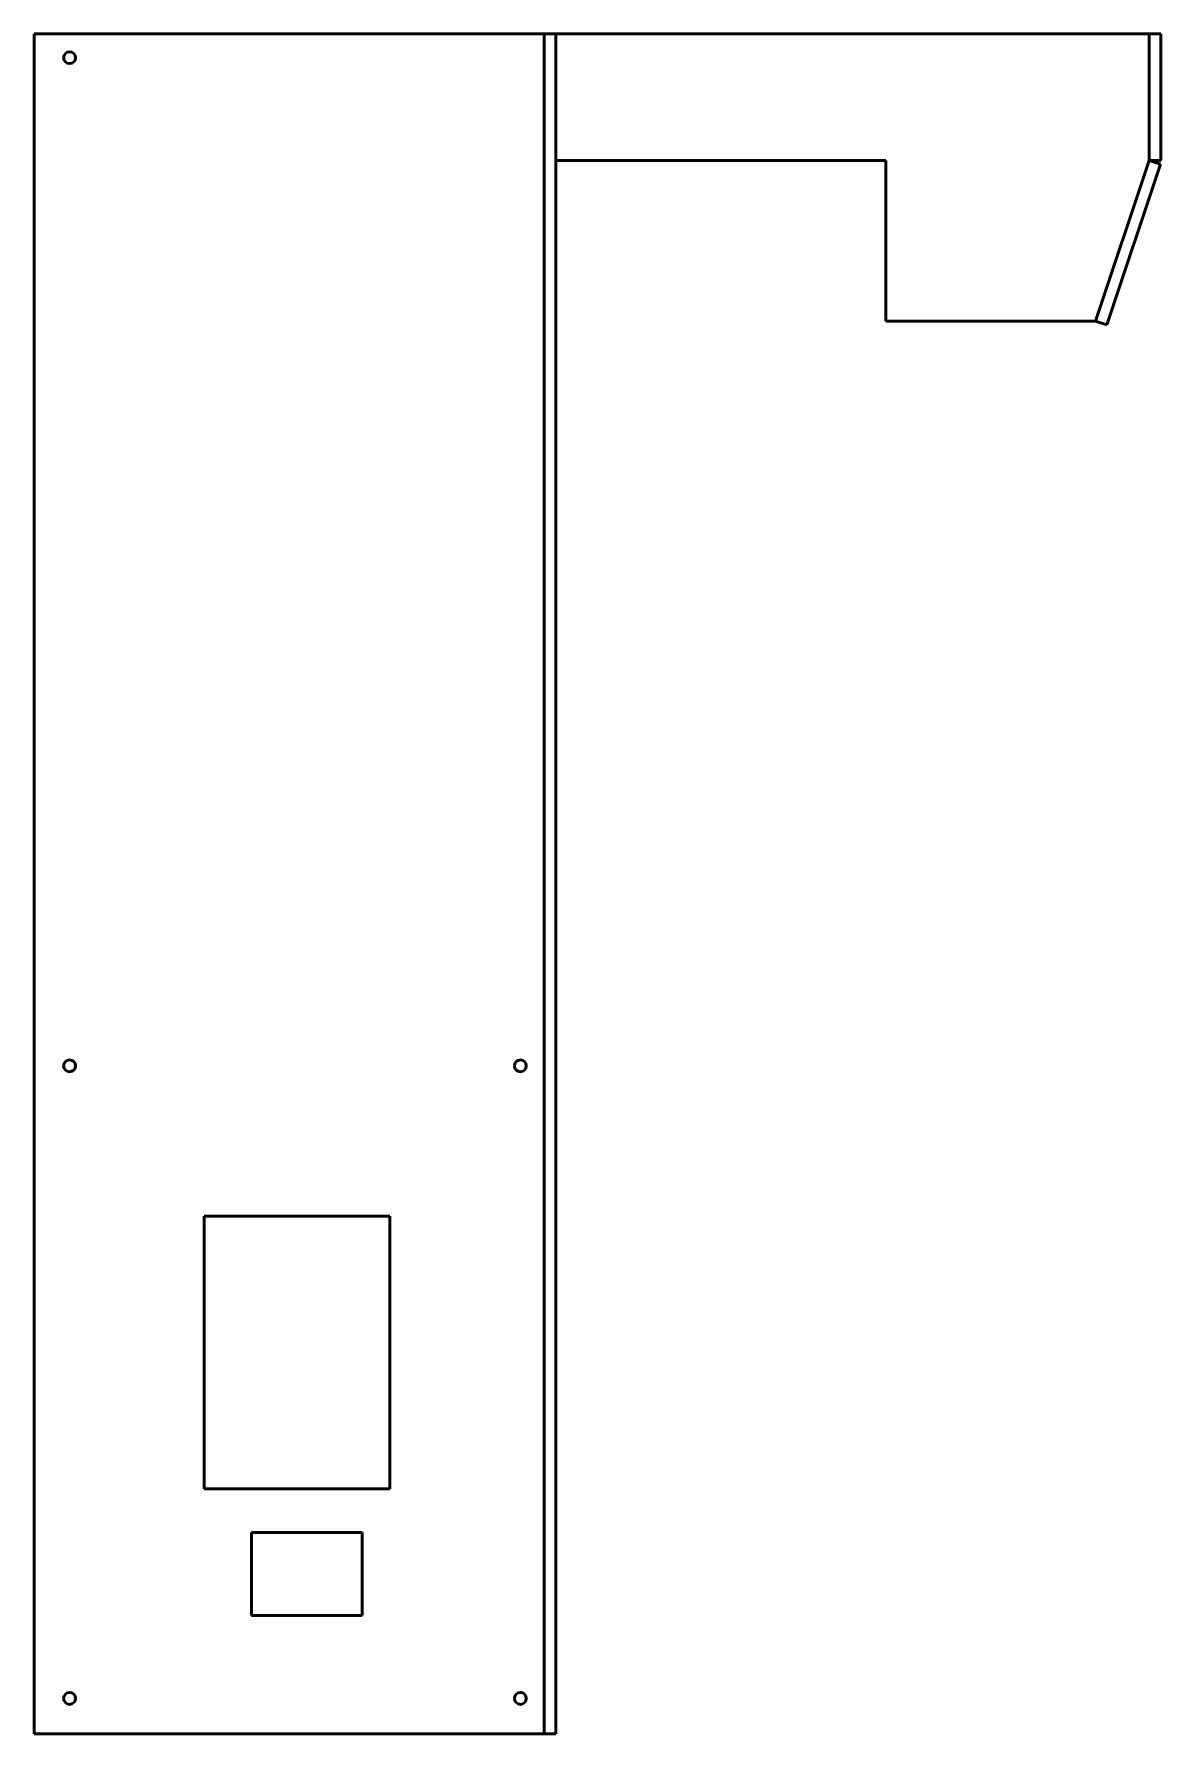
# Model space of a CAD drawing. Header units: millimetres. Extents: x 1300 to 9341, y -223 to 1453.
# Drawn here: x 5562.1 to 5847.1, y 111.6 to 541.6 of the extents above; entities that cross this region are included whole.
import ezdxf

# ---------------------------------------------------------------- set-up
doc = ezdxf.new("R2010")
doc.units = ezdxf.units.MM
doc.layers.add('Visible', color=7, linetype='Continuous', lineweight=50)

msp = doc.modelspace()

# ---------------------------------------------------------------- linework, layer by layer
at = {"layer": 'Visible', "extrusion": (0, 1, 0)}
for p, q in [((5562.086, 541.593), (5562.086, 111.593)), ((5691.086, 541.593), (5562.086, 541.593)), ((5691.086, 111.593), (5691.086, 541.593)), ((5694.086, 541.593), (5691.086, 541.593)), ((5691.086, 111.593), (5691.086, 541.593)), ((5694.086, 541.593), (5694.086, 111.593)), ((5694.086, 541.593), (5844.086, 541.593)), ((5847.086, 541.593), (5844.086, 541.593)), ((5844.086, 509.593), (5844.086, 541.593)), ((5844.086, 541.593), (5844.086, 509.593)), ((5847.086, 541.593), (5847.086, 509.593)), ((5777.526, 509.593), (5694.086, 509.593)), ((5777.526, 509.593), (5777.526, 468.973)), ((5844.086, 509.593), (5830.526, 468.973)), ((5830.527, 468.974), (5844.086, 509.591)), ((5846.931, 508.641), (5833.372, 468.024)), ((5847.086, 509.593), (5844.086, 509.593)), ((5846.931, 508.641), (5844.086, 509.591)), ((5777.526, 468.973), (5830.526, 468.973)), ((5833.372, 468.024), (5830.527, 468.974)), ((5605.086, 173.593), (5605.086, 242.593)), ((5605.086, 242.593), (5652.086, 242.593)), ((5652.086, 242.593), (5652.086, 173.593)), ((5652.086, 173.593), (5605.086, 173.593)), ((5617.086, 141.593), (5617.086, 162.593)), ((5617.086, 162.593), (5645.086, 162.593)), ((5645.086, 162.593), (5645.086, 141.593)), ((5645.086, 141.593), (5617.086, 141.593)), ((5562.086, 111.593), (5691.086, 111.593)), ((5694.086, 111.593), (5691.086, 111.593))]:
    msp.add_line(p, q, dxfattribs=at)
at = {"layer": 'Visible', "extrusion": (2.22045e-16, -2.27256e-40, -1)}
for centre in [(-5571.086, 535.593), (-5571.086, 280.593), (-5685.086, 280.593), (-5571.086, 120.593), (-5685.086, 120.593)]:
    msp.add_circle(centre, 1.5, dxfattribs=at)

doc.saveas('drawing.dxf')
